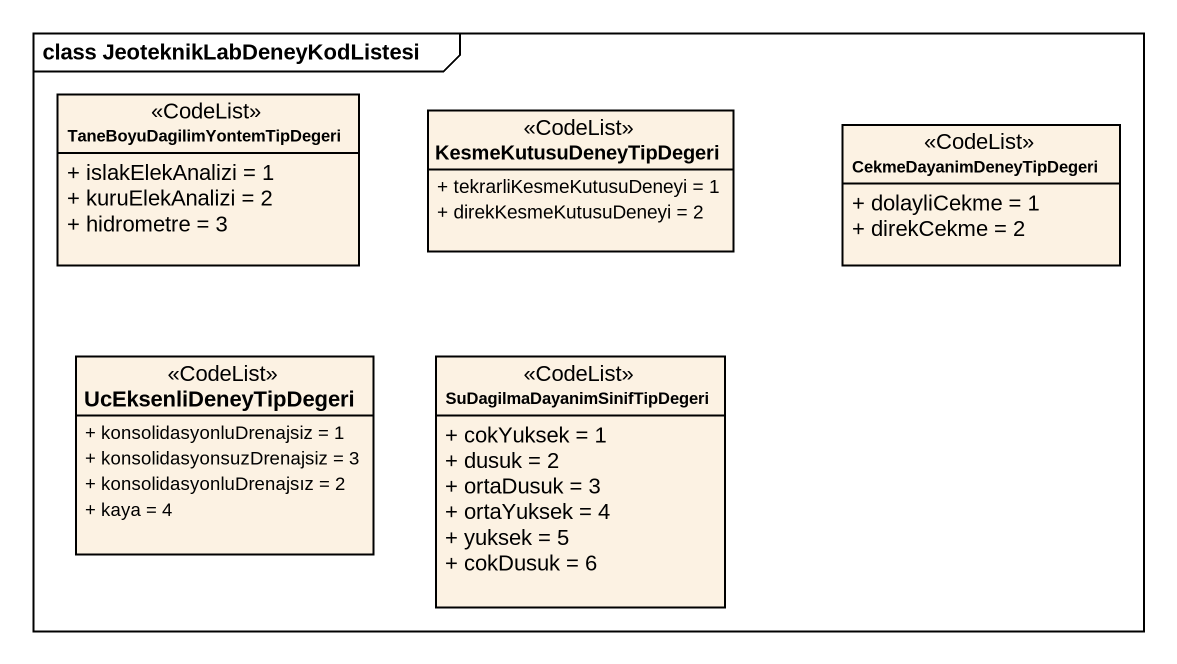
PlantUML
@startuml
mainframe class JeoteknikLabDeneyKodListesi
hide circle
hide empty members
skinparam classAttributeIconSize 0
class "TaneBoyuDagilimYontemTipDegeri" as TaneBoyuDagilimYontemTipDege <<CodeList>> {
  + islakElekAnalizi = 1
  + kuruElekAnalizi = 2
  + hidrometre = 3
}
class KesmeKutusuDeneyTipDegeri <<CodeList>> {
  + tekrarliKesmeKutusuDeneyi = 1
  + direkKesmeKutusuDeneyi = 2
}
class CekmeDayanimDeneyTipDegeri <<CodeList>> {
  + dolayliCekme = 1
  + direkCekme = 2
}
class UcEksenliDeneyTipDegeri <<CodeList>> {
  + konsolidasyonluDrenajsiz = 1
  + konsolidasyonsuzDrenajsiz = 3
  + konsolidasyonluDrenajsız = 2
  + kaya = 4
}
class "SuDagilmaDayanimSinifTipDegeri" as SuDagilmaDayanimSinifTipDege <<CodeList>> {
  + cokYuksek = 1
  + dusuk = 2
  + ortaDusuk = 3
  + ortaYuksek = 4
  + yuksek = 5
  + cokDusuk = 6
}
@enduml
